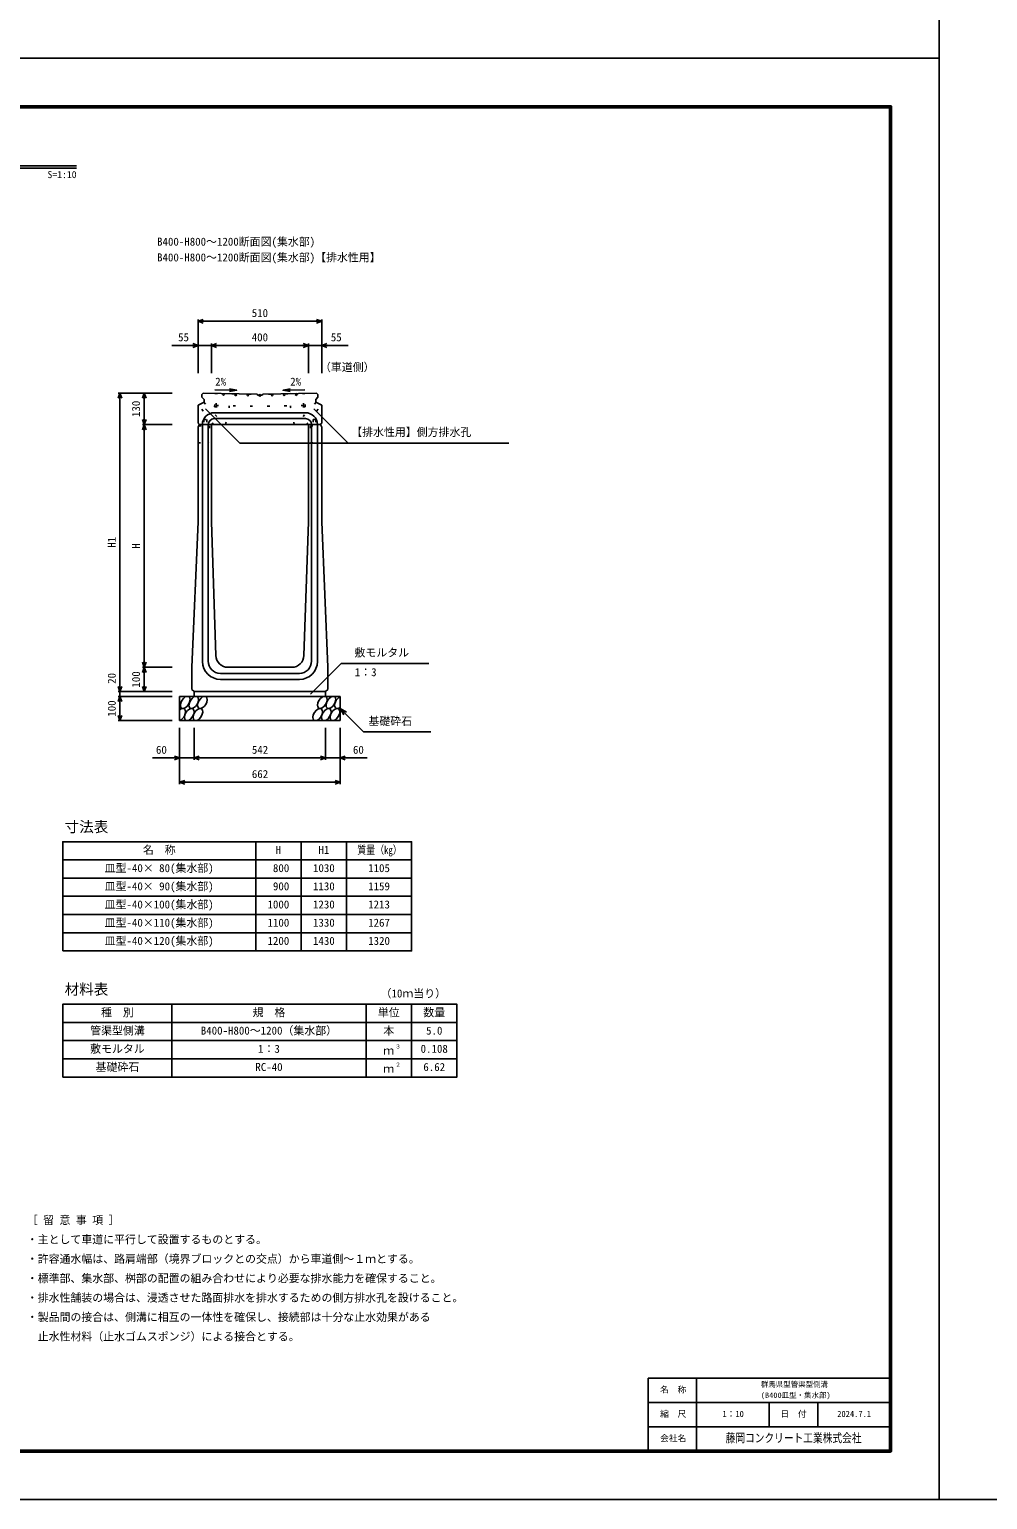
# Model space of a CAD drawing. Units: millimetres, scale not verified. Extents: x -12600 to 12600, y -5940 to 5940.
# Drawn here: x -7950 to -4000, y -5940 to 119 of the extents above; entities that cross this region are included whole.
import ezdxf
from ezdxf.enums import TextEntityAlignment as Align

# ---------------------------------------------------------------- set-up
doc = ezdxf.new("R2010")
doc.units = ezdxf.units.MM
doc.header["$LTSCALE"] = 40
doc.linetypes.add('DOTTED', pattern=[1.75, 0.25, -1.5])
for name, color, linetype, lineweight in [('0-0_DIM', 7, 'Continuous', 25), ('0-1_Defpoints', 5, 'Continuous', 25), ('0-2_HATCH', 6, 'Continuous', 25), ('0-3_HYO', 3, 'Continuous', 25), ('0-4_HYO2', 4, 'Continuous', 25), ('0-5_OUTLINE', 3, 'Continuous', 25), ('0-6_OUTLINE2', 4, 'DOTTED', 25), ('0-7_TXT', 7, 'Continuous', 25), ('0-8_WAKU', 3, 'Continuous', 25), ('0-9_WAKU-LINE', 7, 'Continuous', 25)]:
    doc.layers.add(name, color=color, linetype=linetype, lineweight=lineweight)
doc.layers.add('0-A_WAKU-TXT', color=7, linetype='Continuous')
doc.styles.add('ＭＳ ゴシック', font='')
doc.styles.get('ＭＳ ゴシック').set_extended_font_data('MS Gothic')

msp = doc.modelspace()

# ---------------------------------------------------------------- linework, layer by layer
at = {"layer": '0-0_DIM'}
for p, q in [((-7255, -1076.3), (-7255, -1297.94)), ((-6745, -1083.8), (-7255, -1083.8)), ((-6745, -1076.3), (-6745, -1297.94)), ((-7363.38, -1183.8), (-7255, -1183.8)), ((-7200, -1183.8), (-7255, -1183.8)), ((-7200, -1176.3), (-7200, -1297.94)), ((-7200, -1183.8), (-6800, -1183.8)), ((-6800, -1176.3), (-6800, -1297.94)), ((-6800, -1183.8), (-6745, -1183.8)), ((-6636.62, -1183.8), (-6745, -1183.8)), ((-7584.5, -1379.94), (-7362, -1379.94)), ((-7577, -1379.94), (-7577, -2609.94)), ((-7477, -1509.94), (-7477, -1379.94)), ((-7224, -1444.47), (-7082.76, -1585.71)), ((-6777.88, -1444.47), (-6636.64, -1585.71)), ((-7484.5, -1509.94), (-7362, -1509.94)), ((-7477, -1509.94), (-7477, -2509.94)), ((-7082.76, -1585.71), (-5973.78, -1585.71)), ((-7484.5, -2509.94), (-7362, -2509.94)), ((-7477, -2509.94), (-7477, -2609.94)), ((-6791.89, -2620.75), (-6665.66, -2494.52)), ((-6665.66, -2494.52), (-6304.19, -2494.52)), ((-7584.5, -2609.94), (-7362, -2609.94)), ((-7584.5, -2629.94), (-7362, -2629.94)), ((-7577, -2609.94), (-7577, -2629.94)), ((-7577, -2629.94), (-7577, -2729.94)), ((-6669, -2679.94), (-6573.24, -2775.7)), ((-6669, -2679.94), (-6643.02, -2694.94)), ((-6669, -2679.94), (-6654, -2705.92)), ((-7584.5, -2729.94), (-7362, -2729.94)), ((-7331, -2991.31), (-7331, -2759.94)), ((-7271, -2891.31), (-7271, -2759.94)), ((-6729, -2891.31), (-6729, -2759.94)), ((-6669, -2991.31), (-6669, -2759.94)), ((-6573.24, -2775.7), (-6295.69, -2775.7)), ((-7331, -2883.81), (-7442.79, -2883.81)), ((-7331, -2883.81), (-7271, -2883.81)), ((-7271, -2883.81), (-6729, -2883.81)), ((-6669, -2883.81), (-6729, -2883.81)), ((-6669, -2883.81), (-6557.21, -2883.81)), ((-7331, -2983.81), (-6669, -2983.81))]:
    msp.add_line(p, q, dxfattribs=at)
for points in [[(-7233.86, -1091.5), (-7255, -1083.8), (-7233.86, -1076.11)], [(-6766.14, -1076.11), (-6745, -1083.8), (-6766.14, -1091.5)], [(-7276.14, -1176.11), (-7255, -1183.8), (-7276.14, -1191.5)], [(-7178.86, -1191.5), (-7200, -1183.8), (-7178.86, -1176.11)], [(-6821.14, -1176.11), (-6800, -1183.8), (-6821.14, -1191.5)], [(-6723.86, -1176.11), (-6745, -1183.8), (-6723.86, -1191.5)], [(-7569.3, -1401.09), (-7577, -1379.94), (-7584.7, -1401.09)], [(-7484.7, -1401.09), (-7477, -1379.94), (-7469.3, -1401.09)], [(-7484.7, -1488.8), (-7477, -1509.94), (-7469.3, -1488.8)], [(-7484.7, -1531.09), (-7477, -1509.94), (-7469.3, -1531.09)], [(-7469.3, -2488.8), (-7477, -2509.94), (-7484.7, -2488.8)], [(-7484.7, -2531.09), (-7477, -2509.94), (-7469.3, -2531.09)], [(-7569.3, -2588.8), (-7577, -2609.94), (-7584.7, -2588.8)], [(-7469.3, -2588.8), (-7477, -2609.94), (-7484.7, -2588.8)], [(-7569.3, -2651.09), (-7577, -2629.94), (-7584.7, -2651.09)], [(-7569.3, -2708.8), (-7577, -2729.94), (-7584.7, -2708.8)], [(-7352.14, -2876.11), (-7331, -2883.81), (-7352.14, -2891.5)], [(-7249.86, -2891.5), (-7271, -2883.81), (-7249.86, -2876.11)], [(-6750.14, -2876.11), (-6729, -2883.81), (-6750.14, -2891.5)], [(-6647.86, -2876.11), (-6669, -2883.81), (-6647.86, -2891.5)], [(-7309.86, -2991.5), (-7331, -2983.81), (-7309.86, -2976.11)], [(-6690.14, -2976.11), (-6669, -2983.81), (-6690.14, -2991.5)]]:
    msp.add_lwpolyline(points, dxfattribs=at)
at = {"layer": '0-1_Defpoints'}
for points in [[(-4200, -5940), (12600, -5940), (12600, 5940), (-4200, 5940)], [(-12600, -5940), (-4200, -5940), (-4200, 0), (-12600, 0)]]:
    msp.add_lwpolyline(points, close=True, dxfattribs=at)
at = {"layer": '0-2_HATCH', "linetype": 'DOTTED'}
for p, q in [((-7180.47, -1431.41), (-7179.43, -1381.42)), ((-7150.12, -1390.48), (-7145.79, -1386.33)), ((-7145.79, -1386.33), (-7149.95, -1382)), ((-7054.29, -1388.12), (-7050.14, -1392.44)), ((-7050.14, -1392.44), (-7045.81, -1388.29)), ((-7004.2, -1389.18), (-6999.96, -1384.94)), ((-6999.96, -1393.43), (-7004.2, -1389.18)), ((-6999.96, -1384.94), (-6995.71, -1389.18)), ((-6995.71, -1389.18), (-6999.96, -1393.43)), ((-6949.8, -1392.38), (-6954.13, -1388.22)), ((-6945.64, -1388.05), (-6949.8, -1392.38)), ((-6854.15, -1386.13), (-6849.99, -1381.8)), ((-6849.82, -1390.29), (-6854.15, -1386.13)), ((-6819.47, -1431.18), (-6820.51, -1381.19)), ((-7186.59, -1437.05), (-7126.47, -1438.31)), ((-7180.47, -1431.41), (-6999.97, -1434.95)), ((-7126.47, -1432.47), (-7126.47, -1438.31)), ((-6819.47, -1431.18), (-6999.97, -1434.95)), ((-6873.47, -1432.31), (-6873.47, -1438.31)), ((-6813.34, -1437.05), (-6873.47, -1438.31))]:
    msp.add_line(p, q, dxfattribs=at)
for points in [[(-7186.59, -1437.05), (-7185.43, -1381.31), (-6999.97, -1384.94)], [(-7149.95, -1382), (-7154.28, -1386.16), (-7150.12, -1390.48)], [(-7045.81, -1388.29), (-7049.97, -1383.96), (-7054.29, -1388.12)], [(-6813.34, -1437.05), (-6814.51, -1381.06), (-6999.97, -1384.94)], [(-6954.13, -1388.22), (-6949.97, -1383.9), (-6945.64, -1388.05)], [(-6849.99, -1381.8), (-6845.66, -1385.96), (-6849.82, -1390.29)]]:
    msp.add_lwpolyline(points, dxfattribs=at)
for points in [[(-7095.8, -1387.31), (-7099.96, -1382.98), (-7104.28, -1387.14), (-7100.13, -1391.46)], [(-6904.14, -1387.18), (-6899.98, -1382.85), (-6895.65, -1387.01), (-6899.81, -1391.33)]]:
    msp.add_lwpolyline(points, close=True, dxfattribs=at)
at = {"layer": '0-2_HATCH'}
for centre in [(-7308.11, -2654.94), (-7272.63, -2654.94), (-7237.16, -2654.94), (-6742.95, -2654.94), (-6707.48, -2654.94), (-7291.23, -2704.94), (-7255.75, -2704.94), (-6761.55, -2704.94), (-6726.07, -2704.94), (-6690.59, -2704.94)]:
    msp.add_ellipse(centre, major_axis=(14.54, 23.54), ratio=0.5792, dxfattribs=at)
for centre, start_param, end_param in [((-6672, -2654.94), 0.6666252, 4.1103269), ((-7326.7, -2704.94), 3.7419964, 7.318141)]:
    msp.add_ellipse(centre, major_axis=(14.54, 23.54), ratio=0.5792, start_param=start_param, end_param=end_param, dxfattribs=at)
at = {"layer": '0-3_HYO'}
for p, q in [((-7017.5, -3228.87), (-7017.5, -3678.87)), ((-6830, -3228.87), (-6830, -3678.87)), ((-6642.5, -3228.87), (-6642.5, -3678.87)), ((-7812.5, -3303.87), (-6375, -3303.87)), ((-7362.5, -3898.65), (-7362.5, -4198.65)), ((-6562.5, -3898.65), (-6562.5, -4198.65)), ((-6375, -3898.65), (-6375, -4198.65)), ((-7812.5, -3973.65), (-6187.5, -3973.65))]:
    msp.add_line(p, q, dxfattribs=at)
for points in [[(-7812.5, -3678.87), (-6375, -3678.87), (-6375, -3228.87), (-7812.5, -3228.87)], [(-7812.5, -4198.65), (-6187.5, -4198.65), (-6187.5, -3898.65), (-7812.5, -3898.65)]]:
    msp.add_lwpolyline(points, close=True, dxfattribs=at)
at = {"layer": '0-4_HYO2'}
for p, q in [((-7812.5, -3378.87), (-6375, -3378.87)), ((-7812.5, -3453.87), (-6375, -3453.87)), ((-7812.5, -3528.87), (-6375, -3528.87)), ((-7812.5, -3603.87), (-6375, -3603.87)), ((-7812.5, -4048.65), (-6187.5, -4048.65)), ((-7812.5, -4123.65), (-6187.5, -4123.65))]:
    msp.add_line(p, q, dxfattribs=at)
at = {"layer": '0-5_OUTLINE'}
for p, q in [((-7233.31, -1380.37), (-7239, -1385.94)), ((-7239, -1385.94), (-7239, -1396.94)), ((-7233.31, -1380.37), (-7012, -1384.71)), ((-6991, -1387.94), (-6988, -1384.69)), ((-6767, -1380.07), (-6988, -1384.69)), ((-6767, -1380.07), (-6761, -1385.94)), ((-6761, -1385.94), (-6761, -1396.94)), ((-7255, -1429.94), (-7230, -1416.94)), ((-7255, -1503.94), (-7255, -1429.94)), ((-7230, -1406.94), (-7239, -1396.94)), ((-7230, -1416.94), (-7230, -1406.94)), ((-6770, -1406.94), (-6761, -1396.94)), ((-6770, -1416.94), (-6770, -1406.94)), ((-7255, -1503.94), (-7249, -1509.94)), ((-7255, -1519.94), (-7250, -1509.94)), ((-6750, -1509.94), (-7250, -1509.94)), ((-7200, -1509.94), (-7200, -1909.94)), ((-6800, -1509.94), (-6800, -1909.94)), ((-6751, -1509.94), (-6745, -1503.94)), ((-6745, -1519.94), (-6750, -1509.94)), ((-7255, -1909.94), (-7255, -1519.94)), ((-6745, -1909.94), (-6745, -1519.94)), ((-7255, -1909.94), (-7280, -2509.94)), ((-7200, -1909.94), (-7181.61, -2461.61)), ((-6800, -1909.94), (-6818.39, -2461.61)), ((-6745, -1909.94), (-6720, -2509.94)), ((-7280, -2600.94), (-7280, -2509.94)), ((-7131.64, -2509.94), (-6868.36, -2509.94)), ((-6720, -2600.94), (-6720, -2509.94)), ((-7271, -2609.94), (-7280, -2600.94)), ((-7331, -2629.94), (-6669, -2629.94)), ((-7331, -2729.94), (-7331, -2629.94)), ((-7271, -2609.94), (-7271, -2629.94)), ((-6729, -2609.94), (-6729, -2629.94)), ((-6669, -2729.94), (-6669, -2629.94)), ((-7331, -2729.94), (-6669, -2729.94))]:
    msp.add_line(p, q, dxfattribs=at)
for points in [[(-6991, -1387.94), (-7009, -1387.94), (-7012, -1384.71)], [(-6745, -1503.94), (-6745, -1429.94), (-6770, -1416.94)], [(-7271, -2609.94), (-6729, -2609.94), (-6720, -2600.94)]]:
    msp.add_lwpolyline(points, dxfattribs=at)
for centre, start, end in [((-7131.64, -2459.94), 181.90915, 270), ((-6868.36, -2459.94), 270, 358.09085)]:
    msp.add_arc(centre, 50, start, end, dxfattribs=at)
at = {"layer": '0-6_OUTLINE2'}
for p, q in [((-7190.79, -1509.94), (-7253.4, -1429.11)), ((-7231.41, -1417.67), (-7147.82, -1509.94)), ((-7141.5, -1509.94), (-7126.53, -1438.31)), ((-6858.5, -1509.94), (-6873.47, -1438.31)), ((-6768.59, -1417.67), (-6852.18, -1509.94)), ((-6809.21, -1509.94), (-6746.6, -1429.11)), ((-7252.25, -1514.44), (-7208, -1514.44)), ((-7231, -1489.44), (-7219, -1489.44)), ((-7231, -1489.44), (-7231, -1514.44)), ((-7219, -1489.44), (-7219, -1514.44)), ((-7208, -1514.44), (-7208, -1584.94)), ((-6792, -1514.44), (-6792, -1584.94)), ((-6792, -1514.44), (-6747.75, -1514.44)), ((-6781, -1489.44), (-6769, -1489.44)), ((-6781, -1489.44), (-6781, -1514.44)), ((-6769, -1489.44), (-6769, -1514.44)), ((-7255, -1584.94), (-7208, -1584.94)), ((-6792, -1584.94), (-6745, -1584.94))]:
    msp.add_line(p, q, dxfattribs=at)
at = {"layer": '0-6_OUTLINE2', "linetype": 'Continuous'}
for p, q in [((-7237, -1509.94), (-7237, -2485.94)), ((-7213, -1509.94), (-7213, -2484.94)), ((-7188, -1460.94), (-6812, -1460.94)), ((-7188, -1484.94), (-6812, -1484.94)), ((-6787, -1509.94), (-6787, -2484.94)), ((-6763, -1509.94), (-6763, -2485.94)), ((-7163, -2534.94), (-6837, -2534.94)), ((-7163, -2559.94), (-6837, -2559.94))]:
    msp.add_line(p, q, dxfattribs=at)
for centre, radius, start, end in [((-7188, -1509.94), 49, 90, 180), ((-7188, -1509.94), 25, 90, 180), ((-6812, -1509.94), 49, 0, 90), ((-6812, -1509.94), 25, 0, 90), ((-7163, -2485.94), 74, 180, 270), ((-7163, -2484.94), 50, 180, 270), ((-6837, -2484.94), 50, 270, 0), ((-6837, -2485.94), 74, 270, 0)]:
    msp.add_arc(centre, radius, start, end, dxfattribs=at)
at = {"layer": '0-7_TXT'}
for p, q in [((-9044.18, -442.8), (-7755.82, -442.8)), ((-9044.18, -452.4), (-7755.82, -452.4)), ((-7095.29, -1368.48), (-7124.93, -1373.13)), ((-6904.71, -1368.48), (-6875.07, -1373.13))]:
    msp.add_line(p, q, dxfattribs=at)
for points in [[(-7185.71, -1366.76), (-7095.29, -1368.48), (-7124.73, -1362.71)], [(-6814.29, -1366.76), (-6904.71, -1368.48), (-6875.27, -1362.71)]]:
    msp.add_lwpolyline(points, dxfattribs=at)
at = {"layer": '0-8_WAKU'}
for p, q in [((-5400, -5440), (-4400, -5440)), ((-5400, -5740), (-5400, -5440))]:
    msp.add_line(p, q, dxfattribs=at)
at = {"layer": '0-8_WAKU', "lineweight": 50}
msp.add_lwpolyline([(-12400, -5740), (-4400, -5740), (-4400, -200), (-12400, -200)], close=True, dxfattribs=at)
at = {"layer": '0-9_WAKU-LINE'}
for p, q in [((-5200, -5740), (-5200, -5440)), ((-5400, -5540), (-4400, -5540)), ((-4900, -5640), (-4900, -5540)), ((-4700, -5640), (-4700, -5540)), ((-5400, -5640), (-4400, -5640))]:
    msp.add_line(p, q, dxfattribs=at)

# ---------------------------------------------------------------- texts
at = {"layer": '0-0_DIM', "style": 'ＭＳ ゴシック'}
for s, p in [('510', (-7033.75, -1076.3)), ('55', (-7337.34, -1176.3)), ('400', (-7033.75, -1176.3)), ('55', (-6707.66, -1176.3)), ('（車道側）', (-6752.57, -1299.65)), ('【排水性用】側方排水孔', (-6623.49, -1566.97)), ('敷モルタル', (-6610.06, -2475.78)), ('1：3', (-6608.87, -2556.54)), ('基礎砕石', (-6552.68, -2758.53)), ('60', (-7428.5, -2876.31)), ('542', (-7033.22, -2876.31)), ('60', (-6616.5, -2876.31)), ('662', (-7033.22, -2976.31))]:
    msp.add_text(s, height=32.99, dxfattribs=at).set_placement(p, align=Align.BOTTOM_LEFT)
for s, p in [('130', (-7484.5, -1478.69)), ('H1', (-7584.5, -2017.44)), ('H', (-7484.5, -2021.19)), ('20', (-7584.5, -2578.13)), ('100', (-7484.5, -2593.69)), ('100', (-7584.5, -2713.69))]:
    msp.add_text(s, height=32.99, rotation=90, dxfattribs=at).set_placement(p, align=Align.BOTTOM_LEFT)
at = {"layer": '0-7_TXT', "style": 'ＭＳ ゴシック'}
for s, height, p in [('S', 29.33, (-7875.82, -502.8)), ('=', 29.33, (-7855.82, -502.8)), ('1', 29.33, (-7835.82, -502.8)), (':', 29.33, (-7815.82, -502.8)), ('1', 29.33, (-7795.82, -502.8)), ('0', 29.33, (-7775.82, -502.8)), ('B400-H800～1200断面図(集水部)', 32.99, (-7423.96, -782.34)), ('B400-H800～1200断面図(集水部)【排水性用】', 32.99, (-7423.96, -847.21)), ('2%', 32.99, (-7184.25, -1359.15)), ('2%', 32.99, (-6875.14, -1359.15)), ('寸法表', 43.99, (-7805, -3202.62)), ('名\u3000称', 32.99, (-7482.5, -3288.87)), ('H', 32.99, (-6935, -3288.87)), ('H1', 32.99, (-6758.75, -3288.87)), ('皿型-40× 80(集水部)', 32.99, (-7640, -3363.87)), (' 800', 32.99, (-6968.75, -3363.87)), ('1030', 32.99, (-6781.25, -3363.87)), ('1105', 32.99, (-6553.75, -3363.87)), ('皿型-40× 90(集水部)', 32.99, (-7640, -3438.87)), (' 900', 32.99, (-6968.75, -3438.87)), ('1130', 32.99, (-6781.25, -3438.87)), ('1159', 32.99, (-6553.75, -3438.87)), ('皿型-40×100(集水部)', 32.99, (-7640, -3513.87)), ('1000', 32.99, (-6968.75, -3513.87)), ('1230', 32.99, (-6781.25, -3513.87)), ('1213', 32.99, (-6553.75, -3513.87)), ('皿型-40×110(集水部)', 32.99, (-7640, -3588.87)), ('1100', 32.99, (-6968.75, -3588.87)), ('1330', 32.99, (-6781.25, -3588.87)), ('1267', 32.99, (-6553.75, -3588.87)), ('皿型-40×120(集水部)', 32.99, (-7640, -3663.87)), ('1200', 32.99, (-6968.75, -3663.87)), ('1430', 32.99, (-6781.25, -3663.87)), ('1320', 32.99, (-6553.75, -3663.87)), ('材料表', 43.99, (-7805, -3872.4)), ('（10ｍ当り）', 32.99, (-6502.5, -3880.65)), ('種\u3000別', 32.99, (-7655, -3958.65)), ('規\u3000格', 32.99, (-7030, -3958.65)), ('単位', 32.99, (-6513.75, -3958.65)), ('数量', 32.99, (-6326.25, -3958.65)), ('管渠型側溝', 32.99, (-7700, -4033.65)), ('B400-H800～1200（集水部）', 32.99, (-7243.75, -4033.65)), ('本', 32.99, (-6491.25, -4033.65)), ('5.0', 32.99, (-6315, -4033.65)), ('敷モルタル', 32.99, (-7700, -4108.65)), ('1：3', 32.99, (-7007.5, -4108.65)), ('ｍ', 32.99, (-6491.25, -4116.15)), ('３', 16.5, (-6442.09, -4085.87)), ('0.108', 32.99, (-6337.5, -4108.65)), ('基礎砕石', 32.99, (-7677.5, -4183.65)), ('RC-40', 32.99, (-7018.75, -4183.65)), ('ｍ', 32.99, (-6491.25, -4191.15)), ('２', 16.5, (-6442.09, -4160.87)), ('6.62', 32.99, (-6326.25, -4183.65)), ('［ 留 意 事 項 ］', 32.99, (-7961.08, -4814.42)), ('・主として車道に平行して設置するものとする。', 32.99, (-7961.08, -4894.42)), ('・許容通水幅は、路肩端部（境界ブロックとの交点）から車道側～１ｍとする。', 32.99, (-7961.08, -4974.42)), ('・標準部、集水部、桝部の配置の組み合わせにより必要な排水能力を確保すること。', 32.99, (-7961.08, -5054.42)), ('・排水性舗装の場合は、浸透させた路面排水を排水するための側方排水孔を設けること。', 32.99, (-7961.08, -5134.42)), ('・製品間の接合は、側溝に相互の一体性を確保し、接続部は十分な止水効果がある', 32.99, (-7961.08, -5214.42)), ('\u3000止水性材料（止水ゴムスポンジ）による接合とする。', 32.99, (-7961.08, -5294.42))]:
    msp.add_text(s, height=height, dxfattribs=at).set_placement(p, align=Align.BOTTOM_LEFT)
at = {"layer": '0-7_TXT', "style": 'ＭＳ ゴシック', "width": 0.8}
msp.add_text('質量（kg）', height=32.99, dxfattribs=at).set_placement((-6598.75, -3288.87), align=Align.BOTTOM_LEFT)
at = {"layer": '0-A_WAKU-TXT', "style": 'ＭＳ ゴシック'}
for s, height, p in [('群馬県型管渠型側溝', 21.99, (-4935, -5482.5)), ('名\u3000称', 25.66, (-5350.05, -5507.5)), ('(B400皿型・集水部)', 21.99, (-4935, -5527.5)), ('縮\u3000尺', 25.66, (-5350.05, -5607.5)), ('日\u3000付', 25.66, (-4854.05, -5607.5)), ('1：10', 25.66, (-5093.25, -5607.5)), ('2024.7.1', 25.66, (-4620, -5607.5)), ('会社名', 25.66, (-5350.05, -5707.5))]:
    msp.add_text(s, height=height, dxfattribs=at).set_placement(p, align=Align.BOTTOM_LEFT)
at = {"layer": '0-A_WAKU-TXT', "style": 'ＭＳ ゴシック', "width": 0.8}
msp.add_text('藤岡コンクリート工業株式会社', height=36.66, dxfattribs=at).set_placement((-5080, -5715), align=Align.BOTTOM_LEFT)

doc.saveas('drawing.dxf')
